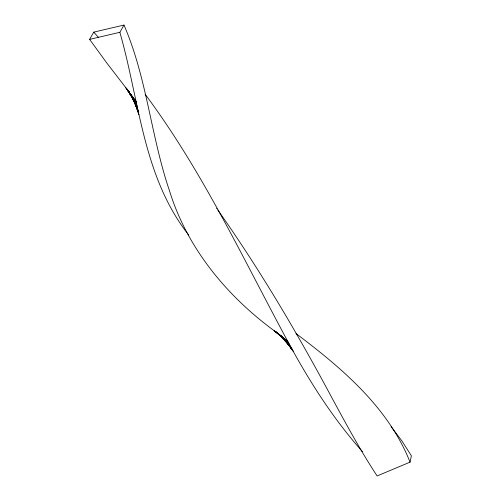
<?xml version="1.0" encoding="UTF-8"?>
<svg xmlns="http://www.w3.org/2000/svg" width="501" height="501" viewBox="0 0 501 501"><rect width="100%" height="100%" fill="white"/><g stroke="black" fill="none" stroke-linecap="round" stroke-linejoin="round"><path stroke-width="0.75" d="M218.267 210.645C260.601 270.734 297.913 334.173 332.532 398.971C346.661 425.042 360.814 451.157 377.121 475.95L410.056 462.141L411.384 455.822L401.971 440.999L391.106 426.702M129.559 92.585L106.613 62.75L89.616 39.385L93.756 32.133L123.991 25.05C147.006 78.062 150.97 136.729 169.614 191.125C187.618 249.536 228.581 298.026 277.673 333.278L289.24 344.087C309.687 381.806 332.952 418.222 361.409 450.449M188.708 234.982C142.835 176.934 139.541 100.688 119.852 32.302L123.991 25.05M89.616 39.385L119.852 32.302M280.648 335.526L281.838 336.422M277.673 333.278L289.753 345.032L279.627 335.006L290.793 346.911L279.752 334.85M295.972 333.522C341.788 368.053 388.369 407.326 410.056 462.141M274.116 330.56L287.674 341.231L289.24 344.087L276.777 332.601L288.714 343.135L275.894 331.925L288.194 342.189L275.005 331.242L287.674 341.231C242.609 257.602 202.16 170.716 145.127 94.244M93.756 32.133L98.359 37.268M280.347 335.301L291.832 348.777L284.562 339.678M362.461 451.664L361.584 450.656M283.065 337.831L292.346 349.711L286.296 341.651M125.607 87.512L136.097 101.54L126.196 88.27L136.303 102.555L126.784 89.021L136.516 103.569L127.373 89.785L136.723 104.577L127.968 90.543L136.93 105.592L128.563 91.307L137.355 107.621L131.694 96.28M286.61 342.158L292.86 350.637L287.06 342.408M216.564 208.216L216.808 208.56M217.778 209.95L218.023 210.301M286.509 341.682L293.379 351.558M130.68 94.307L137.781 109.65L132.201 97.156M132.183 97.213L137.994 110.658L132.734 97.977M132.721 98.027L138.207 111.673L134.85 102.411M133.798 99.668L138.639 113.702M135.214 103.231L138.858 114.716"/></g></svg>
